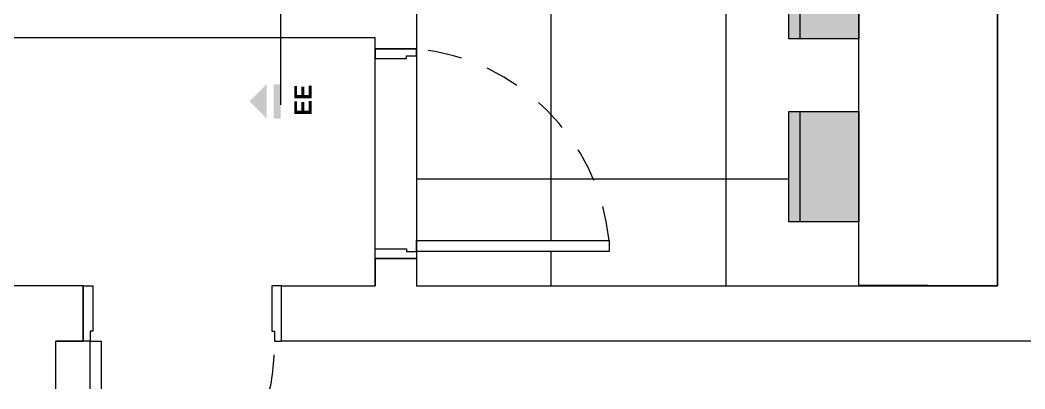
# Model space of a CAD drawing. Header units: metres. Extents: x 42.1 to 94.3, y -3.4 to 61.2.
# Drawn here: x 45.656 to 49.306, y 55.778 to 57.116 of the extents above; entities that cross this region are included whole.
import ezdxf

# ---------------------------------------------------------------- set-up
doc = ezdxf.new("R2010")
doc.units = ezdxf.units.M
doc.linetypes.add('IMPORT-HIDDEN2 _2_', pattern=[0.1875, 0.125, -0.0625])
for name, color, linetype, lineweight in [('ARQ-ELEV6', 7, 'Continuous', 5), ('ARQ-hatch layout', 7, 'Continuous', 5), ('ARQ-MOB', 7, 'Continuous', 5), ('ARQ-PAR', 7, 'Continuous', 5), ('ARQ-POR', 7, 'Continuous', 5), ('G-ANNO-SYMB', 7, 'Continuous', 5), ('G-ANNO-TEXT', 7, 'Continuous', 5), ('KIRYA - PISO', 7, 'Continuous', 5)]:
    doc.layers.add(name, color=color, linetype=linetype, lineweight=lineweight)
doc.layers.add('ARQ_1100_BASE_TÉRREO_GARAGEM_dwg', color=7, linetype='Continuous', lineweight=5, true_color=0x767676)
doc.styles.add('Century Gothic_B', font='GOTHICB.TTF', dxfattribs={"height": 0.0625})
pattern_1 = [(0, (-4539.02, -1079.475), (0, 0.635), []), (90, (-4539.02, -1079.475), (-0.635, 4e-17), [])]

# ---------------------------------------------------------------- blocks, each defined once
blk = doc.blocks.new('ARQ_1100_BASE_TÉRREO_GARAGEM_dwg_cadeira 02-4197733-TÉRREO F_S 2')
at = {"layer": 'ARQ-hatch layout', "true_color": 0xe2e2e2}
for points in [[(3470.7813, 1530.9546), (3470.7813, 1531.1679), (3470.3813, 1531.1679), (3470.3813, 1530.9546)], [(3470.7813, 1530.9146), (3470.7813, 1530.9546), (3470.3813, 1530.9546), (3470.3813, 1530.9146)]]:
    blk.add_hatch(color=254, dxfattribs=at).paths.add_polyline_path(points)
at = {"layer": 'ARQ-MOB', "color": 253, "true_color": 0xaaaaaa, "flags": 128}
for points in [[(3470.3813, 1531.1679), (3470.7813, 1531.1679), (3470.7813, 1530.9146), (3470.3813, 1530.9146)], [(3470.3813, 1530.9546), (3470.7813, 1530.9546), (3470.7813, 1530.9146), (3470.3813, 1530.9146)]]:
    blk.add_lwpolyline(points, close=True, dxfattribs=at)
blk = doc.blocks.new('ARQ_1100_BASE_TÉRREO_GARAGEM_dwg-4178582-TÉRREO F_S 2')
at = {"layer": 'KIRYA - PISO', "true_color": 0xaaaaaa}
h = blk.add_hatch(dxfattribs=at)
h.set_pattern_fill('FP_2', color=253, style=0, pattern_type=2)
h.set_pattern_definition(pattern_1)
h.paths.add_polyline_path([(47.0971, 56.1518), (49.2058, 56.1518), (48.7021, 56.1539), (48.7021, 56.3844), (48.4488, 56.3844), (48.4488, 56.7844), (48.7021, 56.7844), (48.7021, 57.0483), (48.4488, 57.0483), (48.4488, 57.4483), (48.7021, 57.4483), (48.7021, 57.6739), (48.4488, 57.6739), (48.4488, 58.0739), (48.7021, 58.0739), (48.7021, 58.2611), (49.2058, 58.259), (49.2058, 59.1718), (45.7858, 59.1718), (45.7858, 58.4859), (46.3858, 58.4859), (46.3858, 57.2018), (47.0958, 57.2018), (47.0958, 57.0118), (47.144, 57.0056), (47.1916, 56.9964), (47.2386, 56.9843), (47.2847, 56.9692), (47.3298, 56.9513), (47.3737, 56.9307), (47.4163, 56.9074), (47.4573, 56.8814), (47.4966, 56.853), (47.5341, 56.8221), (47.5696, 56.789), (47.6029, 56.7538), (47.634, 56.7165), (47.6627, 56.6774), (47.689, 56.6366), (47.7126, 56.5942), (47.7336, 56.5504), (47.7517, 56.5054), (47.7671, 56.4594), (47.7796, 56.4125), (47.7891, 56.365), (47.7956, 56.3168), (47.7956, 56.2768), (47.0957, 56.2768), (47.0958, 56.2518), (47.0958, 56.1518)])
h.paths.add_polyline_path([(46.9806, 57.6563), (46.9806, 58.0895), (47.0828, 58.0895), (47.0828, 58.4434), (48.0602, 58.4434), (48.0602, 58.0895), (48.1371, 58.0895), (48.1371, 57.6563), (47.0971, 57.6563)])
h.paths.add_polyline_path([(47.0828, 57.976), (48.0602, 57.976), (48.0602, 58.0895), (47.0828, 58.0895)])
h.paths.add_polyline_path([(48.5167, 58.39), (48.4752, 58.39), (48.4677, 58.6209), (48.4674, 58.852), (48.4744, 59.083), (48.4143, 59.083), (48.4143, 59.103), (48.5101, 59.103), (48.5167, 59.1), (48.5167, 59.09), (48.5367, 59.09), (48.5367, 59.1), (49.111, 59.1), (49.111, 58.9713), (49.1192, 58.9713), (49.1235, 58.9708), (49.1275, 58.9694), (49.131, 58.9671), (49.1339, 58.964), (49.1361, 58.9603), (49.1373, 58.9563), (49.1519, 58.851), (49.1567, 58.7449), (49.1516, 58.6388), (49.1368, 58.5336), (49.1356, 58.5296), (49.1334, 58.5259), (49.1305, 58.5228), (49.1269, 58.5205), (49.123, 58.5191), (49.1187, 58.5186), (49.111, 58.5186), (49.111, 58.39), (48.5367, 58.39), (48.5367, 58.4), (48.5167, 58.4)])
h.paths.add_polyline_path([(45.8092, 58.5265), (45.8092, 59.1235), (46.4622, 59.1235), (46.4622, 58.5265), (45.8556, 58.5265)])
h.paths.add_polyline_path([(46.166, 58.5365), (46.4522, 58.5365), (46.4522, 59.1135), (45.8192, 59.1135), (45.8192, 58.5365), (45.8556, 58.5365)])
h.paths.add_polyline_path([(46.166, 58.5765), (45.9092, 58.5765), (45.9092, 59.0735), (46.4122, 59.0735), (46.4122, 58.5765)])
h.paths.add_polyline_path([(46.2731, 58.6596), (46.286, 58.6612), (46.298, 58.6661), (46.3084, 58.674), (46.3164, 58.6843), (46.3215, 58.6962), (46.3233, 58.7091), (46.2989, 58.7091), (46.298, 58.7025), (46.2955, 58.6962), (46.2913, 58.6909), (46.286, 58.6868), (46.2798, 58.6842), (46.2731, 58.6833)])
h.paths.add_polyline_path([(46.0484, 58.6596), (46.0614, 58.6612), (46.0735, 58.6661), (46.0839, 58.6739), (46.092, 58.6842), (46.0971, 58.6962), (46.0989, 58.7091), (46.0743, 58.7091), (46.0734, 58.7025), (46.0708, 58.6962), (46.0667, 58.6909), (46.0614, 58.6868), (46.0551, 58.6842), (46.0484, 58.6833)])
h.paths.add_polyline_path([(45.8488, 58.7319), (45.8499, 58.7368), (45.8515, 58.736), (45.8531, 58.7346), (45.8547, 58.7324), (45.8558, 58.7301), (45.8568, 58.7272), (45.8574, 58.724), (45.8577, 58.7207), (45.8577, 58.7173), (45.8573, 58.7139), (45.8567, 58.7107), (45.8556, 58.7075), (45.8544, 58.7051), (45.853, 58.703), (45.8513, 58.7014), (45.8496, 58.7005), (45.8474, 58.7001), (45.8435, 58.7005), (45.8453, 58.7015), (45.847, 58.7032), (45.8485, 58.7055), (45.8497, 58.7082), (45.8507, 58.7113), (45.8513, 58.7147), (45.8516, 58.7182), (45.8515, 58.7217), (45.8511, 58.7252), (45.8503, 58.7284), (45.8492, 58.7312)])
h.paths.add_polyline_path([(45.8414, 58.7001), (45.8413, 58.7001), (45.8395, 58.7005), (45.8377, 58.7015), (45.8361, 58.7031), (45.8347, 58.7052), (45.8335, 58.7079), (45.8326, 58.7109), (45.8321, 58.7141), (45.8319, 58.7176), (45.832, 58.721), (45.8324, 58.7244), (45.8332, 58.7276), (45.8343, 58.7305), (45.8357, 58.7329), (45.8372, 58.7349), (45.8389, 58.7362), (45.8407, 58.737), (45.8426, 58.7371), (45.8445, 58.7366), (45.8462, 58.7354), (45.8485, 58.7324), (45.8488, 58.7319), (45.8416, 58.7001)])
h.paths.add_polyline_path([(45.8499, 58.7368), (45.8497, 58.7369), (45.85, 58.7371)])
h.paths.add_polyline_path([(45.8488, 58.8069), (45.8499, 58.8119), (45.8515, 58.8111), (45.8531, 58.8096), (45.8546, 58.8076), (45.8558, 58.8051), (45.8568, 58.8022), (45.8574, 58.7991), (45.8577, 58.7957), (45.8577, 58.7923), (45.8573, 58.7889), (45.8567, 58.7857), (45.8556, 58.7826), (45.8544, 58.7802), (45.853, 58.778), (45.8513, 58.7765), (45.8496, 58.7755), (45.8474, 58.7751), (45.8435, 58.7755), (45.8453, 58.7766), (45.847, 58.7782), (45.8485, 58.7805), (45.8497, 58.7832), (45.8507, 58.7863), (45.8513, 58.7897), (45.8516, 58.7932), (45.8515, 58.7968), (45.8511, 58.8002), (45.8503, 58.8034), (45.8492, 58.8062)])
h.paths.add_polyline_path([(45.8414, 58.7751), (45.8413, 58.7751), (45.8395, 58.7755), (45.8377, 58.7765), (45.8361, 58.7781), (45.8347, 58.7803), (45.8335, 58.7829), (45.8326, 58.7859), (45.8321, 58.7892), (45.8319, 58.7926), (45.832, 58.7961), (45.8324, 58.7994), (45.8332, 58.8026), (45.8343, 58.8055), (45.8357, 58.8079), (45.8372, 58.8099), (45.8389, 58.8113), (45.8407, 58.812), (45.8426, 58.8121), (45.8445, 58.8116), (45.8462, 58.8104), (45.8478, 58.8086), (45.8488, 58.8069), (45.8416, 58.7751)])
h.paths.add_polyline_path([(45.8499, 58.8119), (45.8497, 58.8119), (45.85, 58.8121)])
h.paths.add_polyline_path([(45.8488, 58.8811), (45.8499, 58.8861), (45.8515, 58.8853), (45.8531, 58.8838), (45.8546, 58.8818), (45.8558, 58.8793), (45.8568, 58.8765), (45.8574, 58.8733), (45.8577, 58.8699), (45.8577, 58.8665), (45.8573, 58.8631), (45.8567, 58.8599), (45.8556, 58.8568), (45.8544, 58.8544), (45.853, 58.8523), (45.8513, 58.8507), (45.8496, 58.8497), (45.8474, 58.8493), (45.8435, 58.8497), (45.8453, 58.8508), (45.847, 58.8525), (45.8485, 58.8547), (45.8502, 58.859), (45.8507, 58.8605), (45.8513, 58.8639), (45.8516, 58.8674), (45.8515, 58.871), (45.8511, 58.8744), (45.8503, 58.8776), (45.8492, 58.8804)])
h.paths.add_polyline_path([(45.8414, 58.8493), (45.8413, 58.8493), (45.8395, 58.8497), (45.8377, 58.8507), (45.8361, 58.8523), (45.8347, 58.8545), (45.833, 58.859), (45.8326, 58.8601), (45.8321, 58.8634), (45.8319, 58.8668), (45.832, 58.8703), (45.8324, 58.8736), (45.8332, 58.8768), (45.8343, 58.8797), (45.8357, 58.8821), (45.8372, 58.8841), (45.8389, 58.8855), (45.8407, 58.8862), (45.8426, 58.8864), (45.8445, 58.8858), (45.8462, 58.8846), (45.8478, 58.8828), (45.8488, 58.8811), (45.8416, 58.8493)])
h.paths.add_polyline_path([(45.8499, 58.8861), (45.8497, 58.8861), (45.85, 58.8864)])
h.paths.add_polyline_path([(46.2749, 58.8947), (46.2879, 58.8963), (46.2999, 58.9012), (46.3103, 58.9091), (46.3183, 58.9194), (46.3234, 58.9314), (46.3252, 58.9442), (46.3008, 58.9442), (46.2999, 58.9376), (46.2973, 58.9313), (46.2932, 58.926), (46.2879, 58.9219), (46.2816, 58.9193), (46.2749, 58.9184)])
h.paths.add_polyline_path([(46.0503, 58.8947), (46.0633, 58.8963), (46.0754, 58.9012), (46.0858, 58.909), (46.0938, 58.9193), (46.099, 58.9313), (46.1008, 58.9442), (46.0762, 58.9442), (46.0753, 58.9376), (46.0727, 58.9313), (46.0686, 58.926), (46.0632, 58.9219), (46.057, 58.9193), (46.0503, 58.9184)])
h.paths.add_polyline_path([(45.8494, 58.9602), (45.8506, 58.9651), (45.8522, 58.9644), (45.8538, 58.9629), (45.8556, 58.9601), (45.8565, 58.9584), (45.8574, 58.9555), (45.8581, 58.9524), (45.8584, 58.949), (45.8581, 58.9434), (45.858, 58.9422), (45.8573, 58.939), (45.8556, 58.9345), (45.8551, 58.9334), (45.8536, 58.9313), (45.852, 58.9297), (45.8502, 58.9288), (45.8481, 58.9284), (45.8441, 58.9288), (45.8459, 58.9298), (45.8476, 58.9315), (45.8491, 58.9338), (45.8504, 58.9365), (45.8513, 58.9396), (45.852, 58.9434), (45.8523, 58.9465), (45.8522, 58.9501), (45.8517, 58.9535), (45.8509, 58.9567), (45.8498, 58.9595)])
h.paths.add_polyline_path([(45.8421, 58.9284), (45.842, 58.9284), (45.8401, 58.9288), (45.8384, 58.9298), (45.8368, 58.9314), (45.8353, 58.9335), (45.8342, 58.9362), (45.8333, 58.9392), (45.8327, 58.9434), (45.8325, 58.9459), (45.8326, 58.9493), (45.8331, 58.9527), (45.8339, 58.9559), (45.835, 58.9588), (45.8363, 58.9612), (45.8379, 58.9632), (45.8396, 58.9645), (45.8414, 58.9653), (45.8432, 58.9654), (45.8456, 58.9645), (45.8469, 58.9637), (45.8485, 58.9619), (45.8494, 58.9602), (45.8422, 58.9284)])
h.paths.add_polyline_path([(45.8506, 58.9651), (45.8504, 58.9652), (45.8506, 58.9654)])
h = blk.add_hatch(dxfattribs=at)
h.set_pattern_fill('FP_2', color=253, style=0, pattern_type=2)
h.set_pattern_definition(pattern_1)
h.paths.add_polyline_path([(47.7956, 56.3168), (47.7891, 56.365), (47.7796, 56.4125), (47.7671, 56.4594), (47.7518, 56.5054), (47.7336, 56.5504), (47.7126, 56.5942), (47.689, 56.6365), (47.6627, 56.6774), (47.634, 56.7165), (47.6029, 56.7538), (47.5696, 56.789), (47.5341, 56.8221), (47.4966, 56.8529), (47.4573, 56.8814), (47.4163, 56.9073), (47.3738, 56.9307), (47.3298, 56.9513), (47.2847, 56.9692), (47.2386, 56.9843), (47.1916, 56.9964), (47.144, 57.0056), (47.0958, 57.0118), (47.0958, 56.3168), (47.0971, 56.3168)])
at = {"color": 253, "lineweight": 5, "true_color": 0xaaaaaa}
blk.add_line((47.0958, 56.2518), (46.9458, 56.2518), dxfattribs=at)
at = {"layer": 'ARQ-ELEV6', "color": 253, "true_color": 0xaaaaaa, "flags": 128}
blk.add_lwpolyline([(46.9458, 57.0118), (47.0958, 57.0118), (47.0958, 56.2518), (46.9458, 56.2518)], close=True, dxfattribs=at)
at = {"layer": 'ARQ-MOB', "color": 253, "true_color": 0xaaaaaa, "flags": 128}
blk.add_lwpolyline([(49.2058, 56.1518), (48.7021, 56.1539), (48.7021, 58.2611), (49.2058, 58.259)], close=True, dxfattribs=at)
at = {"layer": 'ARQ-PAR', "color": 253, "true_color": 0xaaaaaa}
blk.add_line((46.6058, 55.9518), (46.6058, 56.1518), dxfattribs=at)
at = {"layer": 'ARQ-PAR', "color": 253, "true_color": 0xaaaaaa, "flags": 128}
for points in [[(47.0958, 56.2518), (46.9458, 56.2518), (46.9458, 56.1518), (46.9458, 56.2518), (47.0958, 56.2518), (47.0958, 56.1518), (49.2058, 56.1518), (49.2058, 59.1718), (45.7858, 59.1718), (45.7858, 58.0192)], [(45.7858, 57.8414), (45.7858, 57.2018), (47.0958, 57.2018), (47.0958, 57.0118)], [(47.0958, 57.0118), (46.9458, 57.0118), (46.9458, 57.0518), (45.5858, 57.0518), (45.5858, 57.6718), (44.0858, 57.6718), (44.0858, 57.7218), (43.4108, 57.7218)], [(45.8858, 56.1518), (45.8858, 55.9518), (45.8858, 56.1518), (45.7858, 56.1518), (45.5858, 56.1518), (43.6658, 56.1518), (43.6658, 55.9518), (45.5858, 55.9518), (45.5858, 55.7784)], [(51.3582, 55.9518), (46.6058, 55.9518), (46.6058, 56.1518), (46.9458, 56.1518)], [(45.7858, 55.7784), (45.7858, 55.9518), (45.8858, 55.9518), (45.7858, 55.9518)]]:
    blk.add_lwpolyline(points, dxfattribs=at)
at = {"layer": 'ARQ-POR', "color": 253, "true_color": 0xaaaaaa, "flags": 128}
for points in [[(46.9458, 56.9768), (47.0599, 56.9768), (47.0599, 56.9868), (47.0958, 56.9868), (47.0958, 56.9968), (47.0958, 57.0118), (46.9458, 57.0118), (46.9458, 56.9768)], [(47.7956, 56.3168), (47.7956, 56.2768), (47.0958, 56.2768), (47.0958, 56.3168), (47.7956, 56.3168)], [(46.9458, 56.2868), (47.06, 56.2868), (47.06, 56.2768), (47.0957, 56.2768), (47.0958, 56.2668), (47.0958, 56.2518), (46.9458, 56.2518), (46.9458, 56.2868)], [(45.9208, 56.1518), (45.9208, 55.9876), (45.9108, 55.9876), (45.9108, 55.952), (45.9008, 55.9518), (45.8858, 55.9518), (45.8858, 56.1518), (45.9208, 56.1518)], [(46.5708, 56.1518), (46.5708, 55.9878), (46.5808, 55.9878), (46.5808, 55.9518), (46.5908, 55.9518), (46.6058, 55.9518), (46.6058, 56.1518), (46.5708, 56.1518)], [(45.9108, 55.7784), (45.9108, 55.9518), (45.9508, 55.9518), (45.9508, 55.7784)]]:
    blk.add_lwpolyline(points, dxfattribs=at)
at = {"layer": 'ARQ-POR', "color": 253, "linetype": 'IMPORT-HIDDEN2 _2_', "true_color": 0xaaaaaa}
for centre, radius, start, end in [((47.0201, 56.2357), 0.7798, 5.9705, 84.4261), ((45.9092, 55.9206), 0.6699, 347.7425, 5.7536)]:
    blk.add_arc(centre, radius, start, end, dxfattribs=at)
at = {"rotation": 270}
for p in [(-1482.4658, 3527.8296), (-1482.4658, 3527.1656)]:
    blk.add_blockref('ARQ_1100_BASE_TÉRREO_GARAGEM_dwg_cadeira 02-4197733-TÉRREO F_S 2', p, dxfattribs=at)
blk = doc.blocks.new('Corte - Padrão-73413-TÉRREO F_S 2')
at = {"layer": 'G-ANNO-SYMB'}
for points in [[(0.0005, 0.0045), (0.003, 0.002), (-0.002, 0.002)], [(-0.002, 0.001), (0.003, 0.001), (0.003, 0), (-0.002, 0)]]:
    blk.add_hatch(color=256, dxfattribs=at).paths.add_polyline_path(points)

msp = doc.modelspace()

# ---------------------------------------------------------------- linework, layer by layer
at = {"layer": 'G-ANNO-SYMB'}
msp.add_line((46.6023, 59.4934), (46.6023, 56.8083), dxfattribs=at)

# ---------------------------------------------------------------- block references
at = {"layer": 'ARQ_1100_BASE_TÉRREO_GARAGEM_dwg', "color": 253, "true_color": 0xaaaaaa}
msp.add_blockref('ARQ_1100_BASE_TÉRREO_GARAGEM_dwg-4178582-TÉRREO F_S 2', (0, 0), dxfattribs=at)
at = {"layer": 'G-ANNO-SYMB', "xscale": 24.99999999999999, "yscale": 24.99999999999999, "zscale": 24.99999999999999, "rotation": 89.99999999999947}
msp.add_blockref('Corte - Padrão-73413-TÉRREO F_S 2', (46.6023, 56.8083), dxfattribs=at)

# ---------------------------------------------------------------- next in the draw order: texts
at = {"layer": 'G-ANNO-TEXT', "color": 5, "true_color": 0x0000ff, "insert": (46.6523, 56.7702), "char_height": 0.0625, "width": 0.112236, "attachment_point": 1, "rotation": 90, "style": 'Century Gothic_B', "bg_fill": 3, "box_fill_scale": 1.25, "bg_fill_color": 256, "bg_fill_true_color": 13158600, "bg_fill_transparency": 0}
msp.add_mtext('EE', dxfattribs=at)

doc.saveas('drawing.dxf')
